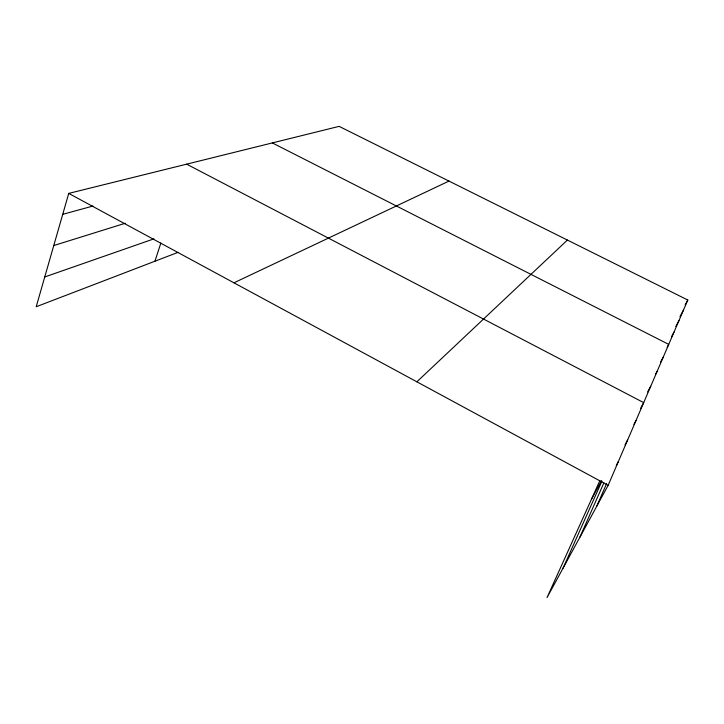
<?xml version="1.0" encoding="UTF-8"?>
<svg xmlns="http://www.w3.org/2000/svg" width="724" height="724" viewBox="0 0 724 724"><rect width="100%" height="100%" fill="white"/><g stroke="black" fill="none" stroke-linecap="round" stroke-linejoin="round"><path stroke-width="1.09" d="M599.825 480.727L547.009 597.635L608.142 485.324L687.8 300.026L339.103 126.365L68.735 193.398L36.2 306.75L178.095 252.341M154.927 261.228L160.864 243.065M596.811 506.139L606.612 483.587M579.942 537.127L603.897 482.817M563.019 568.222L601.97 481.062M685.166 304.931L687.8 300.026M679.981 316.578L683.519 309.972M675.809 326.47L678.94 320.632M671.492 336.778L674.017 332.072M667.157 347.303L668.723 344.389L272.324 142.918M660.641 361.991L663.193 357.267M655.627 374.109L657.211 371.186M647.636 391.983L650.731 386.254M591.39 499.388L601.463 480.763M640.478 408.562L643.69 402.625L186.656 164.158M633.907 424.382L636.016 420.49M625.002 444.844L627.608 440.047M616.287 465.36L618.359 461.559M416.87 381.81L567.408 240.069M233.952 282.812L448.98 181.081M44.752 276.957L153.922 238.866M53.766 245.545L125.252 223.263M62.726 214.322L92.971 206.041M68.735 193.398L608.142 485.324"/></g></svg>
